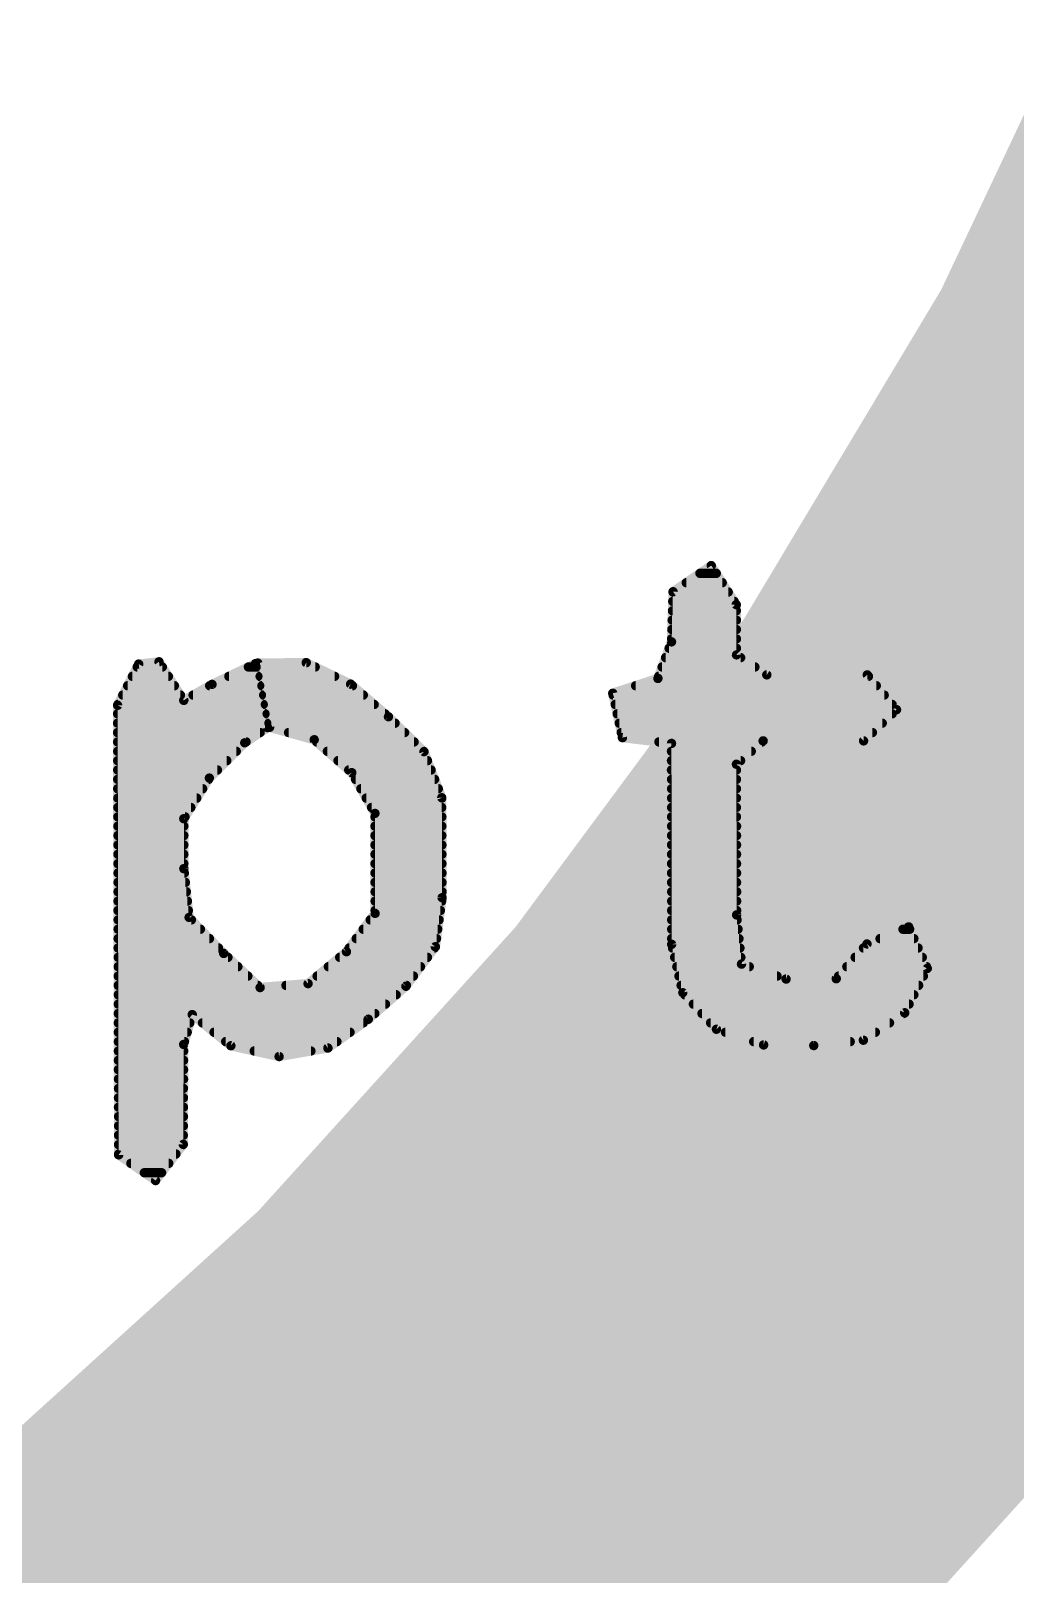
# Model space of a CAD drawing. Extents: x 40.2 to 61.4, y 22.5 to 56.
# Drawn here: x 48.919 to 49.97, y 47.611 to 49.259 of the extents above; entities that cross this region are included whole.
import ezdxf

# ---------------------------------------------------------------- set-up
doc = ezdxf.new("R2010")
doc.units = 0
doc.layers.add('1', color=12, linetype='CONTINUOUS')
doc.layers.add('21', color=251, linetype='CONTINUOUS')

msp = doc.modelspace()

# ---------------------------------------------------------------- linework, layer by layer
at = {"layer": '1', "const_width": 0.8128}
msp.add_lwpolyline([(46.21, 46.37, 0.4142), (50.7904, 50.9504)], format="xyb", dxfattribs=at)
at = {"layer": '21', "const_width": 0.01}
for points in [[(49.6455, 48.6883), (49.6047, 48.6604)], [(49.6722, 48.6466), (49.6455, 48.6883)], [(49.6334, 48.68), (49.6508, 48.68)], [(49.6047, 48.6604), (49.603, 48.6069)], [(49.6047, 48.66), (49.6636, 48.66)], [(49.6188, 48.67), (49.6572, 48.67)], [(49.6041, 48.64), (49.6722, 48.64)], [(49.6044, 48.65), (49.67, 48.65)], [(49.6724, 48.593), (49.6722, 48.6466)], [(49.6037, 48.63), (49.6723, 48.63)], [(49.603, 48.6069), (49.5885, 48.5678)], [(49.6031, 48.61), (49.6724, 48.61)], [(49.6034, 48.62), (49.6723, 48.62)], [(49.5967, 48.59), (49.6769, 48.59)], [(49.6005, 48.6), (49.6724, 48.6)], [(49.7048, 48.5716), (49.6724, 48.593)], [(49.0339, 48.5831), (49.0113, 48.5392)], [(49.0323, 48.58), (49.0591, 48.58)], [(49.0556, 48.5855), (49.0339, 48.5831)], [(49.0821, 48.5444), (49.0556, 48.5855)], [(49.1586, 48.5836), (49.1122, 48.5614)], [(49.1511, 48.58), (49.1593, 48.58)], [(49.1715, 48.5153), (49.1586, 48.5836)], [(49.2128, 48.5846), (49.161, 48.5842)], [(49.161, 48.5842), (49.1738, 48.5156)], [(49.1618, 48.58), (49.2224, 48.58)], [(49.2603, 48.5617), (49.2128, 48.5846)], [(49.593, 48.58), (49.6921, 48.58)], [(49.0221, 48.56), (49.072, 48.56)], [(49.0272, 48.57), (49.0656, 48.57)], [(49.1122, 48.5614), (49.0821, 48.5444)], [(49.1097, 48.56), (49.1631, 48.56)], [(49.1302, 48.57), (49.1612, 48.57)], [(49.1636, 48.57), (49.2431, 48.57)], [(49.1655, 48.56), (49.2622, 48.56)], [(49.3007, 48.5269), (49.2603, 48.5617)], [(49.5885, 48.5678), (49.5402, 48.552)], [(49.5647, 48.56), (49.8218, 48.56)], [(49.5893, 48.57), (49.8134, 48.57)], [(49.8121, 48.5716), (49.7048, 48.5716)], [(49.8434, 48.5344), (49.8121, 48.5716)], [(49.0118, 48.54), (49.1669, 48.54)], [(49.0169, 48.55), (49.0785, 48.55)], [(49.092, 48.55), (49.165, 48.55)], [(49.1674, 48.55), (49.2738, 48.55)], [(49.1692, 48.54), (49.2854, 48.54)], [(49.5402, 48.552), (49.5506, 48.5046)], [(49.5407, 48.55), (49.8302, 48.55)], [(49.5429, 48.54), (49.8387, 48.54)], [(49.0113, 48.5392), (49.0125, 48.0591)], [(49.0114, 48.53), (49.1688, 48.53)], [(49.1711, 48.53), (49.297, 48.53)], [(49.3387, 48.4896), (49.3007, 48.5269)], [(49.545, 48.53), (49.8387, 48.53)], [(49.8082, 48.5011), (49.8434, 48.5344)], [(49.0114, 48.52), (49.1706, 48.52)], [(49.0114, 48.51), (49.1636, 48.51)], [(49.1472, 48.4991), (49.1715, 48.5153)], [(49.173, 48.52), (49.3077, 48.52)], [(49.1738, 48.5156), (49.2213, 48.5023)], [(49.194, 48.51), (49.3179, 48.51)], [(49.5472, 48.52), (49.8281, 48.52)], [(49.5494, 48.51), (49.8176, 48.51)], [(49.0114, 48.5), (49.1486, 48.5)], [(49.0115, 48.49), (49.1381, 48.49)], [(49.1094, 48.4614), (49.1472, 48.4991)], [(49.2213, 48.5023), (49.2614, 48.4672)], [(49.224, 48.5), (49.3281, 48.5)], [(49.2354, 48.49), (49.3382, 48.49)], [(49.5506, 48.5046), (49.603, 48.4984)], [(49.5896, 48.5), (49.6996, 48.5)], [(49.603, 48.4984), (49.6032, 48.2839)], [(49.603, 48.49), (49.6882, 48.49)], [(49.6724, 48.4762), (49.7009, 48.5011)], [(49.7009, 48.5011), (49.8082, 48.5011)], [(49.0115, 48.48), (49.128, 48.48)], [(49.2468, 48.48), (49.3423, 48.48)], [(49.3576, 48.4403), (49.3387, 48.4896)], [(49.603, 48.48), (49.6768, 48.48)], [(49.6726, 48.3153), (49.6724, 48.4762)], [(49.0115, 48.47), (49.118, 48.47)], [(49.0115, 48.46), (49.1085, 48.46)], [(49.0821, 48.418), (49.1094, 48.4614)], [(49.2582, 48.47), (49.3462, 48.47)], [(49.2614, 48.4672), (49.2863, 48.4236)], [(49.2655, 48.46), (49.35, 48.46)], [(49.603, 48.47), (49.6724, 48.47)], [(49.6031, 48.46), (49.6724, 48.46)], [(49.0115, 48.45), (49.1022, 48.45)], [(49.2712, 48.45), (49.3539, 48.45)], [(49.6031, 48.45), (49.6724, 48.45)], [(49.0116, 48.44), (49.0959, 48.44)], [(49.0116, 48.43), (49.0896, 48.43)], [(49.2769, 48.44), (49.3576, 48.44)], [(49.2826, 48.43), (49.3576, 48.43)], [(49.358, 48.3337), (49.3576, 48.4403)], [(49.6031, 48.44), (49.6724, 48.44)], [(49.6031, 48.43), (49.6724, 48.43)], [(49.0116, 48.42), (49.0833, 48.42)], [(49.0116, 48.41), (49.0821, 48.41)], [(49.0821, 48.3647), (49.0821, 48.418)], [(49.2863, 48.4236), (49.2864, 48.317)], [(49.2863, 48.42), (49.3577, 48.42)], [(49.2863, 48.41), (49.3577, 48.41)], [(49.6031, 48.42), (49.6724, 48.42)], [(49.6031, 48.41), (49.6725, 48.41)], [(49.0117, 48.4), (49.0821, 48.4)], [(49.2863, 48.4), (49.3577, 48.4)], [(49.6031, 48.4), (49.6725, 48.4)], [(49.0117, 48.39), (49.0821, 48.39)], [(49.0117, 48.38), (49.0821, 48.38)], [(49.2863, 48.39), (49.3578, 48.39)], [(49.2863, 48.38), (49.3578, 48.38)], [(49.6031, 48.39), (49.6725, 48.39)], [(49.6031, 48.38), (49.6725, 48.38)], [(49.0117, 48.37), (49.0821, 48.37)], [(49.0118, 48.36), (49.0826, 48.36)], [(49.0877, 48.3126), (49.0821, 48.3647)], [(49.2863, 48.37), (49.3578, 48.37)], [(49.2863, 48.36), (49.3579, 48.36)], [(49.6031, 48.37), (49.6725, 48.37)], [(49.6031, 48.36), (49.6725, 48.36)], [(49.0118, 48.35), (49.0837, 48.35)], [(49.2863, 48.35), (49.3579, 48.35)], [(49.6031, 48.35), (49.6725, 48.35)], [(49.0118, 48.34), (49.0848, 48.34)], [(49.0118, 48.33), (49.0859, 48.33)], [(49.2864, 48.34), (49.358, 48.34)], [(49.2864, 48.33), (49.3575, 48.33)], [(49.3508, 48.2813), (49.358, 48.3337)], [(49.6032, 48.34), (49.6726, 48.34)], [(49.6032, 48.33), (49.6726, 48.33)], [(49.0118, 48.32), (49.0869, 48.32)], [(49.0119, 48.31), (49.0902, 48.31)], [(49.1247, 48.2742), (49.0877, 48.3126)], [(49.2864, 48.317), (49.2558, 48.276)], [(49.2812, 48.31), (49.3547, 48.31)], [(49.2864, 48.32), (49.3561, 48.32)], [(49.6032, 48.32), (49.6726, 48.32)], [(49.6032, 48.31), (49.6731, 48.31)], [(49.6778, 48.2628), (49.6726, 48.3153)], [(49.0119, 48.3), (49.0998, 48.3)], [(49.2737, 48.3), (49.3533, 48.3)], [(49.6032, 48.3), (49.6741, 48.3)], [(49.8563, 48.3025), (49.8118, 48.2843)], [(49.8503, 48.3), (49.8574, 48.3)], [(49.8762, 48.2581), (49.8563, 48.3025)], [(49.0119, 48.29), (49.1095, 48.29)], [(49.0119, 48.28), (49.1191, 48.28)], [(49.2558, 48.276), (49.2148, 48.2419)], [(49.2588, 48.28), (49.3498, 48.28)], [(49.2662, 48.29), (49.352, 48.29)], [(49.3193, 48.2391), (49.3508, 48.2813)], [(49.6032, 48.29), (49.6751, 48.29)], [(49.6032, 48.2839), (49.6151, 48.2322)], [(49.6041, 48.28), (49.6761, 48.28)], [(49.8118, 48.2843), (49.779, 48.2472)], [(49.8081, 48.28), (49.8664, 48.28)], [(49.8258, 48.29), (49.8619, 48.29)], [(49.012, 48.27), (49.1292, 48.27)], [(49.012, 48.26), (49.1398, 48.26)], [(49.1635, 48.2378), (49.1247, 48.2742)], [(49.2365, 48.26), (49.3349, 48.26)], [(49.2486, 48.27), (49.3423, 48.27)], [(49.6064, 48.27), (49.6771, 48.27)], [(49.6087, 48.26), (49.6861, 48.26)], [(49.7254, 48.2468), (49.6778, 48.2628)], [(49.7903, 48.26), (49.8754, 48.26)], [(49.7992, 48.27), (49.8709, 48.27)], [(49.012, 48.25), (49.1505, 48.25)], [(49.2245, 48.25), (49.3274, 48.25)], [(49.611, 48.25), (49.7158, 48.25)], [(49.779, 48.2472), (49.7254, 48.2468)], [(49.7815, 48.25), (49.8721, 48.25)], [(49.8521, 48.2108), (49.8762, 48.2581)], [(49.012, 48.24), (49.1611, 48.24)], [(49.0121, 48.23), (49.3089, 48.23)], [(49.2148, 48.2419), (49.1635, 48.2378)], [(49.1912, 48.24), (49.3199, 48.24)], [(49.2792, 48.2039), (49.3193, 48.2391)], [(49.6133, 48.24), (49.867, 48.24)], [(49.6151, 48.2322), (49.651, 48.1932)], [(49.6172, 48.23), (49.8619, 48.23)], [(49.0121, 48.22), (49.2975, 48.22)], [(49.0121, 48.21), (49.2861, 48.21)], [(49.6264, 48.22), (49.8568, 48.22)], [(49.6356, 48.21), (49.851, 48.21)], [(49.808, 48.1815), (49.8521, 48.2108)], [(49.0121, 48.2), (49.0885, 48.2)], [(49.0819, 48.1769), (49.0911, 48.2088)], [(49.0911, 48.2088), (49.1324, 48.1755)], [(49.102, 48.2), (49.2737, 48.2)], [(49.236, 48.1732), (49.2792, 48.2039)], [(49.6448, 48.2), (49.8359, 48.2)], [(49.0121, 48.19), (49.0857, 48.19)], [(49.0122, 48.18), (49.0828, 48.18)], [(49.0815, 48.0703), (49.0819, 48.1769)], [(49.1144, 48.19), (49.2596, 48.19)], [(49.1268, 48.18), (49.2456, 48.18)], [(49.651, 48.1932), (49.7014, 48.1765)], [(49.6607, 48.19), (49.8208, 48.19)], [(49.6908, 48.18), (49.7939, 48.18)], [(49.755, 48.1758), (49.808, 48.1815)], [(49.0122, 48.17), (49.0819, 48.17)], [(49.1324, 48.1755), (49.1839, 48.1641)], [(49.1573, 48.17), (49.2178, 48.17)], [(49.1839, 48.1641), (49.236, 48.1732)], [(49.7014, 48.1765), (49.755, 48.1758)], [(49.0122, 48.16), (49.0818, 48.16)], [(49.0122, 48.15), (49.0818, 48.15)], [(49.0123, 48.14), (49.0818, 48.14)], [(49.0123, 48.13), (49.0817, 48.13)], [(49.0123, 48.12), (49.0817, 48.12)], [(49.0123, 48.11), (49.0817, 48.11)], [(49.0124, 48.1), (49.0816, 48.1)], [(49.0124, 48.09), (49.0816, 48.09)], [(49.0124, 48.08), (49.0815, 48.08)], [(49.0124, 48.07), (49.0813, 48.07)], [(49.0519, 48.0317), (49.0815, 48.0703)], [(49.0125, 48.06), (49.0736, 48.06)], [(49.0125, 48.0591), (49.0519, 48.0317)], [(49.0255, 48.05), (49.066, 48.05)], [(49.0399, 48.04), (49.0583, 48.04)]]:
    msp.add_lwpolyline(points, dxfattribs=at)
at = {"layer": '21', "const_width": 0.005}
for points in [[(49.6476, 48.6896, 1), (49.6434, 48.6869)], [(49.6469, 48.6862, 1), (49.6441, 48.6903)], [(49.6334, 48.6825, 1), (49.6334, 48.6775)], [(49.6508, 48.6775, 1), (49.6508, 48.6825)], [(49.6072, 48.6603, 1), (49.6022, 48.6605)], [(49.6047, 48.6625, 1), (49.6047, 48.6575)], [(49.6033, 48.6624, 1), (49.6061, 48.6583)], [(49.6188, 48.6725, 1), (49.6188, 48.6675)], [(49.6572, 48.6675, 1), (49.6572, 48.6725)], [(49.6636, 48.6575, 1), (49.6636, 48.6625)], [(49.6041, 48.6425, 1), (49.6041, 48.6375)], [(49.6044, 48.6525, 1), (49.6044, 48.6475)], [(49.6747, 48.6466, 1), (49.6697, 48.6466)], [(49.67, 48.6475, 1), (49.67, 48.6525)], [(49.6701, 48.6452, 1), (49.6743, 48.6479)], [(49.6722, 48.6375, 1), (49.6722, 48.6425)], [(49.6037, 48.6325, 1), (49.6037, 48.6275)], [(49.6723, 48.6275, 1), (49.6723, 48.6325)], [(49.6031, 48.6125, 1), (49.6031, 48.6075)], [(49.6054, 48.606, 1), (49.6007, 48.6077)], [(49.6034, 48.6225, 1), (49.6034, 48.6175)], [(49.6723, 48.6175, 1), (49.6723, 48.6225)], [(49.6724, 48.6075, 1), (49.6724, 48.6125)], [(49.5967, 48.5925, 1), (49.5967, 48.5875)], [(49.6005, 48.6025, 1), (49.6005, 48.5975)], [(49.6005, 48.6069, 1), (49.6055, 48.6068)], [(49.6699, 48.5929, 1), (49.6749, 48.593)], [(49.6738, 48.595, 1), (49.6711, 48.5909)], [(49.6724, 48.5975, 1), (49.6724, 48.6025)], [(49.6769, 48.5875, 1), (49.6769, 48.5925)], [(49.0323, 48.5825, 1), (49.0323, 48.5775)], [(49.0336, 48.5856, 1), (49.0342, 48.5806)], [(49.0361, 48.5819, 1), (49.0317, 48.5842)], [(49.0577, 48.5869, 1), (49.0535, 48.5842)], [(49.0559, 48.5831, 1), (49.0553, 48.588)], [(49.0591, 48.5775, 1), (49.0591, 48.5825)], [(49.1511, 48.5825, 1), (49.1511, 48.5775)], [(49.1611, 48.5841, 1), (49.1562, 48.5832)], [(49.1597, 48.5814, 1), (49.1575, 48.5859)], [(49.161, 48.5867, 1), (49.161, 48.5817)], [(49.1635, 48.5846, 1), (49.1585, 48.5837)], [(49.1593, 48.5775, 1), (49.1593, 48.5825)], [(49.1618, 48.5825, 1), (49.1618, 48.5775)], [(49.2139, 48.5869, 1), (49.2117, 48.5824)], [(49.2129, 48.5821, 1), (49.2128, 48.5871)], [(49.2224, 48.5775, 1), (49.2224, 48.5825)], [(49.593, 48.5825, 1), (49.593, 48.5775)], [(49.6921, 48.5775, 1), (49.6921, 48.5825)], [(49.0221, 48.5625, 1), (49.0221, 48.5575)], [(49.0272, 48.5725, 1), (49.0272, 48.5675)], [(49.0656, 48.5675, 1), (49.0656, 48.5725)], [(49.072, 48.5575, 1), (49.072, 48.5625)], [(49.1097, 48.5625, 1), (49.1097, 48.5575)], [(49.1111, 48.5637, 1), (49.1133, 48.5592)], [(49.1134, 48.5592, 1), (49.111, 48.5636)], [(49.1302, 48.5725, 1), (49.1302, 48.5675)], [(49.1636, 48.5725, 1), (49.1636, 48.5675)], [(49.1612, 48.5675, 1), (49.1612, 48.5725)], [(49.1655, 48.5625, 1), (49.1655, 48.5575)], [(49.1631, 48.5575, 1), (49.1631, 48.5625)], [(49.2431, 48.5675, 1), (49.2431, 48.5725)], [(49.2619, 48.5636, 1), (49.2586, 48.5598)], [(49.2592, 48.5594, 1), (49.2614, 48.5639)], [(49.2622, 48.5575, 1), (49.2622, 48.5625)], [(49.5647, 48.5625, 1), (49.5647, 48.5575)], [(49.5861, 48.5687, 1), (49.5908, 48.5669)], [(49.5893, 48.5725, 1), (49.5893, 48.5675)], [(49.5893, 48.5654, 1), (49.5877, 48.5702)], [(49.7048, 48.5741, 1), (49.7048, 48.5691)], [(49.7035, 48.5695, 1), (49.7062, 48.5737)], [(49.814, 48.5732, 1), (49.8102, 48.57)], [(49.8121, 48.5691, 1), (49.8121, 48.5741)], [(49.8134, 48.5675, 1), (49.8134, 48.5725)], [(49.8218, 48.5575, 1), (49.8218, 48.5625)], [(49.0118, 48.5425, 1), (49.0118, 48.5375)], [(49.0169, 48.5525, 1), (49.0169, 48.5475)], [(49.0785, 48.5475, 1), (49.0785, 48.5525)], [(49.0808, 48.5466, 1), (49.0833, 48.5422)], [(49.08, 48.543, 1), (49.0842, 48.5458)], [(49.092, 48.5525, 1), (49.092, 48.5475)], [(49.1674, 48.5525, 1), (49.1674, 48.5475)], [(49.165, 48.5475, 1), (49.165, 48.5525)], [(49.1692, 48.5425, 1), (49.1692, 48.5375)], [(49.1669, 48.5375, 1), (49.1669, 48.5425)], [(49.2738, 48.5475, 1), (49.2738, 48.5525)], [(49.2854, 48.5375, 1), (49.2854, 48.5425)], [(49.5427, 48.5525, 1), (49.5378, 48.5514)], [(49.5395, 48.5543, 1), (49.541, 48.5496)], [(49.5407, 48.5525, 1), (49.5407, 48.5475)], [(49.5429, 48.5425, 1), (49.5429, 48.5375)], [(49.8302, 48.5475, 1), (49.8302, 48.5525)], [(49.8387, 48.5375, 1), (49.8387, 48.5425)], [(49.0138, 48.5392, 1), (49.0088, 48.5392)], [(49.0091, 48.5403, 1), (49.0136, 48.538)], [(49.0114, 48.5325, 1), (49.0114, 48.5275)], [(49.1711, 48.5325, 1), (49.1711, 48.5275)], [(49.1688, 48.5275, 1), (49.1688, 48.5325)], [(49.297, 48.5275, 1), (49.297, 48.5325)], [(49.3024, 48.5286, 1), (49.2989, 48.5251)], [(49.299, 48.525, 1), (49.3023, 48.5288)], [(49.545, 48.5325, 1), (49.545, 48.5275)], [(49.8387, 48.5275, 1), (49.8387, 48.5325)], [(49.8415, 48.5328, 1), (49.8453, 48.536)], [(49.8451, 48.5326, 1), (49.8417, 48.5362)], [(49.0114, 48.5225, 1), (49.0114, 48.5175)], [(49.0114, 48.5125, 1), (49.0114, 48.5075)], [(49.1636, 48.5075, 1), (49.1636, 48.5125)], [(49.1691, 48.5148, 1), (49.174, 48.5158)], [(49.1729, 48.5132, 1), (49.1701, 48.5174)], [(49.173, 48.5225, 1), (49.173, 48.5175)], [(49.1706, 48.5175, 1), (49.1706, 48.5225)], [(49.1745, 48.5181, 1), (49.1731, 48.5132)], [(49.1713, 48.5152, 1), (49.1762, 48.5161)], [(49.194, 48.5125, 1), (49.194, 48.5075)], [(49.3077, 48.5175, 1), (49.3077, 48.5225)], [(49.3179, 48.5075, 1), (49.3179, 48.5125)], [(49.5472, 48.5225, 1), (49.5472, 48.5175)], [(49.5494, 48.5125, 1), (49.5494, 48.5075)], [(49.8176, 48.5075, 1), (49.8176, 48.5125)], [(49.8281, 48.5175, 1), (49.8281, 48.5225)], [(49.0114, 48.5025, 1), (49.0114, 48.4975)], [(49.0115, 48.4925, 1), (49.0115, 48.4875)], [(49.1381, 48.4875, 1), (49.1381, 48.4925)], [(49.1458, 48.5012, 1), (49.1486, 48.497)], [(49.1489, 48.4973, 1), (49.1454, 48.5008)], [(49.1486, 48.4975, 1), (49.1486, 48.5025)], [(49.223, 48.5042, 1), (49.2197, 48.5005)], [(49.2206, 48.4999, 1), (49.222, 48.5048)], [(49.224, 48.5025, 1), (49.224, 48.4975)], [(49.2354, 48.4925, 1), (49.2354, 48.4875)], [(49.3281, 48.4975, 1), (49.3281, 48.5025)], [(49.3382, 48.4875, 1), (49.3382, 48.4925)], [(49.5509, 48.5071, 1), (49.5503, 48.5021)], [(49.5482, 48.504, 1), (49.5531, 48.5051)], [(49.5896, 48.5025, 1), (49.5896, 48.4975)], [(49.6055, 48.4984, 1), (49.6005, 48.4984)], [(49.603, 48.4925, 1), (49.603, 48.4875)], [(49.6027, 48.4959, 1), (49.6033, 48.5009)], [(49.6882, 48.4875, 1), (49.6882, 48.4925)], [(49.7009, 48.5036, 1), (49.7009, 48.4986)], [(49.7026, 48.4993, 1), (49.6993, 48.503)], [(49.6996, 48.4975, 1), (49.6996, 48.5025)], [(49.8065, 48.503, 1), (49.8099, 48.4993)], [(49.8082, 48.4986, 1), (49.8082, 48.5036)], [(49.0115, 48.4825, 1), (49.0115, 48.4775)], [(49.128, 48.4775, 1), (49.128, 48.4825)], [(49.2468, 48.4825, 1), (49.2468, 48.4775)], [(49.341, 48.4905, 1), (49.3363, 48.4887)], [(49.3369, 48.4878, 1), (49.3404, 48.4914)], [(49.3423, 48.4775, 1), (49.3423, 48.4825)], [(49.603, 48.4825, 1), (49.603, 48.4775)], [(49.6749, 48.4762, 1), (49.6699, 48.4762)], [(49.6707, 48.478, 1), (49.674, 48.4743)], [(49.6768, 48.4775, 1), (49.6768, 48.4825)], [(49.0115, 48.4725, 1), (49.0115, 48.4675)], [(49.0115, 48.4625, 1), (49.0115, 48.4575)], [(49.1076, 48.4632, 1), (49.1112, 48.4596)], [(49.1115, 48.4601, 1), (49.1073, 48.4627)], [(49.1085, 48.4575, 1), (49.1085, 48.4625)], [(49.118, 48.4675, 1), (49.118, 48.4725)], [(49.2582, 48.4725, 1), (49.2582, 48.4675)], [(49.2636, 48.4684, 1), (49.2593, 48.466)], [(49.2598, 48.4653, 1), (49.2631, 48.4691)], [(49.2655, 48.4625, 1), (49.2655, 48.4575)], [(49.3462, 48.4675, 1), (49.3462, 48.4725)], [(49.35, 48.4575, 1), (49.35, 48.4625)], [(49.603, 48.4725, 1), (49.603, 48.4675)], [(49.6031, 48.4625, 1), (49.6031, 48.4575)], [(49.6724, 48.4675, 1), (49.6724, 48.4725)], [(49.6724, 48.4575, 1), (49.6724, 48.4625)], [(49.0115, 48.4525, 1), (49.0115, 48.4475)], [(49.1022, 48.4475, 1), (49.1022, 48.4525)], [(49.2712, 48.4525, 1), (49.2712, 48.4475)], [(49.3539, 48.4475, 1), (49.3539, 48.4525)], [(49.6031, 48.4525, 1), (49.6031, 48.4475)], [(49.6724, 48.4475, 1), (49.6724, 48.4525)], [(49.0116, 48.4425, 1), (49.0116, 48.4375)], [(49.0116, 48.4325, 1), (49.0116, 48.4275)], [(49.0896, 48.4275, 1), (49.0896, 48.4325)], [(49.0959, 48.4375, 1), (49.0959, 48.4425)], [(49.2769, 48.4425, 1), (49.2769, 48.4375)], [(49.2826, 48.4325, 1), (49.2826, 48.4275)], [(49.3601, 48.4404, 1), (49.3551, 48.4403)], [(49.3553, 48.4394, 1), (49.3599, 48.4412)], [(49.3576, 48.4375, 1), (49.3576, 48.4425)], [(49.3576, 48.4275, 1), (49.3576, 48.4325)], [(49.6031, 48.4425, 1), (49.6031, 48.4375)], [(49.6031, 48.4325, 1), (49.6031, 48.4275)], [(49.6724, 48.4375, 1), (49.6724, 48.4425)], [(49.6724, 48.4275, 1), (49.6724, 48.4325)], [(49.0116, 48.4225, 1), (49.0116, 48.4175)], [(49.0116, 48.4125, 1), (49.0116, 48.4075)], [(49.0799, 48.4193, 1), (49.0842, 48.4167)], [(49.0846, 48.418, 1), (49.0796, 48.418)], [(49.0821, 48.4075, 1), (49.0821, 48.4125)], [(49.0833, 48.4175, 1), (49.0833, 48.4225)], [(49.2888, 48.4236, 1), (49.2838, 48.4236)], [(49.2863, 48.4225, 1), (49.2863, 48.4175)], [(49.2863, 48.4125, 1), (49.2863, 48.4075)], [(49.2841, 48.4224, 1), (49.2884, 48.4249)], [(49.3577, 48.4175, 1), (49.3577, 48.4225)], [(49.3577, 48.4075, 1), (49.3577, 48.4125)], [(49.6031, 48.4225, 1), (49.6031, 48.4175)], [(49.6031, 48.4125, 1), (49.6031, 48.4075)], [(49.6724, 48.4175, 1), (49.6724, 48.4225)], [(49.6725, 48.4075, 1), (49.6725, 48.4125)], [(49.0117, 48.4025, 1), (49.0117, 48.3975)], [(49.0821, 48.3975, 1), (49.0821, 48.4025)], [(49.2863, 48.4025, 1), (49.2863, 48.3975)], [(49.3577, 48.3975, 1), (49.3577, 48.4025)], [(49.6031, 48.4025, 1), (49.6031, 48.3975)], [(49.6725, 48.3975, 1), (49.6725, 48.4025)], [(49.0117, 48.3925, 1), (49.0117, 48.3875)], [(49.0117, 48.3825, 1), (49.0117, 48.3775)], [(49.0821, 48.3875, 1), (49.0821, 48.3925)], [(49.0821, 48.3775, 1), (49.0821, 48.3825)], [(49.2863, 48.3925, 1), (49.2863, 48.3875)], [(49.2863, 48.3825, 1), (49.2863, 48.3775)], [(49.3578, 48.3875, 1), (49.3578, 48.3925)], [(49.3578, 48.3775, 1), (49.3578, 48.3825)], [(49.6031, 48.3925, 1), (49.6031, 48.3875)], [(49.6031, 48.3825, 1), (49.6031, 48.3775)], [(49.6725, 48.3875, 1), (49.6725, 48.3925)], [(49.6725, 48.3775, 1), (49.6725, 48.3825)], [(49.0117, 48.3725, 1), (49.0117, 48.3675)], [(49.0118, 48.3625, 1), (49.0118, 48.3575)], [(49.0846, 48.3649, 1), (49.0796, 48.3644)], [(49.0796, 48.3646, 1), (49.0846, 48.3647)], [(49.0821, 48.3675, 1), (49.0821, 48.3725)], [(49.0826, 48.3575, 1), (49.0826, 48.3625)], [(49.2863, 48.3725, 1), (49.2863, 48.3675)], [(49.2863, 48.3625, 1), (49.2863, 48.3575)], [(49.3578, 48.3675, 1), (49.3578, 48.3725)], [(49.3579, 48.3575, 1), (49.3579, 48.3625)], [(49.6031, 48.3725, 1), (49.6031, 48.3675)], [(49.6031, 48.3625, 1), (49.6031, 48.3575)], [(49.6725, 48.3675, 1), (49.6725, 48.3725)], [(49.6725, 48.3575, 1), (49.6725, 48.3625)], [(49.0118, 48.3525, 1), (49.0118, 48.3475)], [(49.0837, 48.3475, 1), (49.0837, 48.3525)], [(49.2863, 48.3525, 1), (49.2863, 48.3475)], [(49.3579, 48.3475, 1), (49.3579, 48.3525)], [(49.6031, 48.3525, 1), (49.6031, 48.3475)], [(49.6725, 48.3475, 1), (49.6725, 48.3525)], [(49.0118, 48.3425, 1), (49.0118, 48.3375)], [(49.0118, 48.3325, 1), (49.0118, 48.3275)], [(49.0848, 48.3375, 1), (49.0848, 48.3425)], [(49.0859, 48.3275, 1), (49.0859, 48.3325)], [(49.2864, 48.3425, 1), (49.2864, 48.3375)], [(49.2864, 48.3325, 1), (49.2864, 48.3275)], [(49.3604, 48.3333, 1), (49.3555, 48.334)], [(49.3555, 48.3336, 1), (49.3605, 48.3337)], [(49.3575, 48.3275, 1), (49.3575, 48.3325)], [(49.358, 48.3375, 1), (49.358, 48.3425)], [(49.6032, 48.3425, 1), (49.6032, 48.3375)], [(49.6032, 48.3325, 1), (49.6032, 48.3275)], [(49.6726, 48.3375, 1), (49.6726, 48.3425)], [(49.6726, 48.3275, 1), (49.6726, 48.3325)], [(49.0118, 48.3225, 1), (49.0118, 48.3175)], [(49.0119, 48.3125, 1), (49.0119, 48.3075)], [(49.0896, 48.3143, 1), (49.0859, 48.3108)], [(49.0853, 48.3123, 1), (49.0902, 48.3128)], [(49.0869, 48.3175, 1), (49.0869, 48.3225)], [(49.0902, 48.3075, 1), (49.0902, 48.3125)], [(49.2812, 48.3125, 1), (49.2812, 48.3075)], [(49.2864, 48.3225, 1), (49.2864, 48.3175)], [(49.2839, 48.3169, 1), (49.2889, 48.317)], [(49.2884, 48.3155, 1), (49.2844, 48.3184)], [(49.3547, 48.3075, 1), (49.3547, 48.3125)], [(49.3561, 48.3175, 1), (49.3561, 48.3225)], [(49.6032, 48.3225, 1), (49.6032, 48.3175)], [(49.6032, 48.3125, 1), (49.6032, 48.3075)], [(49.6751, 48.3155, 1), (49.6701, 48.315)], [(49.6701, 48.3153, 1), (49.6751, 48.3153)], [(49.6726, 48.3175, 1), (49.6726, 48.3225)], [(49.6731, 48.3075, 1), (49.6731, 48.3125)], [(49.0119, 48.3025, 1), (49.0119, 48.2975)], [(49.0998, 48.2975, 1), (49.0998, 48.3025)], [(49.2737, 48.3025, 1), (49.2737, 48.2975)], [(49.3533, 48.2975, 1), (49.3533, 48.3025)], [(49.6032, 48.3025, 1), (49.6032, 48.2975)], [(49.6741, 48.2975, 1), (49.6741, 48.3025)], [(49.8503, 48.3025, 1), (49.8503, 48.2975)], [(49.8586, 48.3035, 1), (49.854, 48.3014)], [(49.8573, 48.3001, 1), (49.8554, 48.3048)], [(49.8574, 48.2975, 1), (49.8574, 48.3025)], [(49.0119, 48.2925, 1), (49.0119, 48.2875)], [(49.0119, 48.2825, 1), (49.0119, 48.2775)], [(49.1095, 48.2875, 1), (49.1095, 48.2925)], [(49.1191, 48.2775, 1), (49.1191, 48.2825)], [(49.2574, 48.2741, 1), (49.2542, 48.2779)], [(49.2588, 48.2825, 1), (49.2588, 48.2775)], [(49.2662, 48.2925, 1), (49.2662, 48.2875)], [(49.3483, 48.2816, 1), (49.3533, 48.2809)], [(49.3528, 48.2798, 1), (49.3488, 48.2828)], [(49.3498, 48.2775, 1), (49.3498, 48.2825)], [(49.352, 48.2875, 1), (49.352, 48.2925)], [(49.6032, 48.2925, 1), (49.6032, 48.2875)], [(49.6056, 48.2845, 1), (49.6008, 48.2834)], [(49.6007, 48.2839, 1), (49.6057, 48.2839)], [(49.6041, 48.2825, 1), (49.6041, 48.2775)], [(49.6751, 48.2875, 1), (49.6751, 48.2925)], [(49.6761, 48.2775, 1), (49.6761, 48.2825)], [(49.8081, 48.2825, 1), (49.8081, 48.2775)], [(49.8109, 48.2866, 1), (49.8128, 48.282)], [(49.8137, 48.2826, 1), (49.81, 48.2859)], [(49.8258, 48.2925, 1), (49.8258, 48.2875)], [(49.8619, 48.2875, 1), (49.8619, 48.2925)], [(49.8664, 48.2775, 1), (49.8664, 48.2825)], [(49.012, 48.2725, 1), (49.012, 48.2675)], [(49.012, 48.2625, 1), (49.012, 48.2575)], [(49.1264, 48.276, 1), (49.123, 48.2723)], [(49.1229, 48.2724, 1), (49.1265, 48.2759)], [(49.1292, 48.2675, 1), (49.1292, 48.2725)], [(49.1398, 48.2575, 1), (49.1398, 48.2625)], [(49.2365, 48.2625, 1), (49.2365, 48.2575)], [(49.2486, 48.2725, 1), (49.2486, 48.2675)], [(49.2538, 48.2775, 1), (49.2578, 48.2745)], [(49.3349, 48.2575, 1), (49.3349, 48.2625)], [(49.3423, 48.2675, 1), (49.3423, 48.2725)], [(49.6064, 48.2725, 1), (49.6064, 48.2675)], [(49.6087, 48.2625, 1), (49.6087, 48.2575)], [(49.6786, 48.2652, 1), (49.677, 48.2604)], [(49.6753, 48.2625, 1), (49.6803, 48.263)], [(49.6771, 48.2675, 1), (49.6771, 48.2725)], [(49.6861, 48.2575, 1), (49.6861, 48.2625)], [(49.7903, 48.2625, 1), (49.7903, 48.2575)], [(49.7992, 48.2725, 1), (49.7992, 48.2675)], [(49.8709, 48.2675, 1), (49.8709, 48.2725)], [(49.8754, 48.2575, 1), (49.8754, 48.2625)], [(49.012, 48.2525, 1), (49.012, 48.2475)], [(49.1505, 48.2475, 1), (49.1505, 48.2525)], [(49.2245, 48.2525, 1), (49.2245, 48.2475)], [(49.3274, 48.2475, 1), (49.3274, 48.2525)], [(49.611, 48.2525, 1), (49.611, 48.2475)], [(49.7158, 48.2475, 1), (49.7158, 48.2525)], [(49.7254, 48.2493, 1), (49.7254, 48.2443)], [(49.7246, 48.2444, 1), (49.7262, 48.2491)], [(49.7771, 48.2488, 1), (49.7809, 48.2455)], [(49.7815, 48.2525, 1), (49.7815, 48.2475)], [(49.779, 48.2447, 1), (49.779, 48.2497)], [(49.8721, 48.2475, 1), (49.8721, 48.2525)], [(49.8785, 48.257, 1), (49.874, 48.2592)], [(49.874, 48.2571, 1), (49.8785, 48.2591)], [(49.012, 48.2425, 1), (49.012, 48.2375)], [(49.0121, 48.2325, 1), (49.0121, 48.2275)], [(49.1633, 48.2402, 1), (49.1637, 48.2353)], [(49.1611, 48.2375, 1), (49.1611, 48.2425)], [(49.1618, 48.2359, 1), (49.1653, 48.2396)], [(49.1912, 48.2425, 1), (49.1912, 48.2375)], [(49.2132, 48.2438, 1), (49.2164, 48.24)], [(49.215, 48.2394, 1), (49.2146, 48.2444)], [(49.3089, 48.2275, 1), (49.3089, 48.2325)], [(49.3173, 48.2406, 1), (49.3213, 48.2376)], [(49.3209, 48.2373, 1), (49.3176, 48.241)], [(49.3199, 48.2375, 1), (49.3199, 48.2425)], [(49.6133, 48.2425, 1), (49.6133, 48.2375)], [(49.6169, 48.2339, 1), (49.6133, 48.2305)], [(49.6127, 48.2317, 1), (49.6175, 48.2328)], [(49.6172, 48.2325, 1), (49.6172, 48.2275)], [(49.8619, 48.2275, 1), (49.8619, 48.2325)], [(49.867, 48.2375, 1), (49.867, 48.2425)], [(49.0121, 48.2225, 1), (49.0121, 48.2175)], [(49.0121, 48.2125, 1), (49.0121, 48.2075)], [(49.2861, 48.2075, 1), (49.2861, 48.2125)], [(49.2975, 48.2175, 1), (49.2975, 48.2225)], [(49.6264, 48.2225, 1), (49.6264, 48.2175)], [(49.6356, 48.2125, 1), (49.6356, 48.2075)], [(49.8535, 48.2087, 1), (49.8508, 48.2129)], [(49.851, 48.2075, 1), (49.851, 48.2125)], [(49.8568, 48.2175, 1), (49.8568, 48.2225)], [(49.0121, 48.2025, 1), (49.0121, 48.1975)], [(49.0885, 48.1975, 1), (49.0885, 48.2025)], [(49.0926, 48.2108, 1), (49.0895, 48.2069)], [(49.0935, 48.2081, 1), (49.0887, 48.2095)], [(49.102, 48.2025, 1), (49.102, 48.1975)], [(49.2737, 48.1975, 1), (49.2737, 48.2025)], [(49.2775, 48.2058, 1), (49.2808, 48.202)], [(49.2806, 48.2019, 1), (49.2777, 48.206)], [(49.6448, 48.2025, 1), (49.6448, 48.1975)], [(49.8359, 48.1975, 1), (49.8359, 48.2025)], [(49.8499, 48.2119, 1), (49.8544, 48.2096)], [(49.0121, 48.1925, 1), (49.0121, 48.1875)], [(49.0122, 48.1825, 1), (49.0122, 48.1775)], [(49.0844, 48.1769, 1), (49.0794, 48.177)], [(49.0828, 48.1775, 1), (49.0828, 48.1825)], [(49.0857, 48.1875, 1), (49.0857, 48.1925)], [(49.1144, 48.1925, 1), (49.1144, 48.1875)], [(49.1268, 48.1825, 1), (49.1268, 48.1775)], [(49.2456, 48.1775, 1), (49.2456, 48.1825)], [(49.2596, 48.1875, 1), (49.2596, 48.1925)], [(49.6518, 48.1956, 1), (49.6503, 48.1908)], [(49.6492, 48.1915, 1), (49.6529, 48.1949)], [(49.6607, 48.1925, 1), (49.6607, 48.1875)], [(49.6908, 48.1825, 1), (49.6908, 48.1775)], [(49.7939, 48.1775, 1), (49.7939, 48.1825)], [(49.8066, 48.1836, 1), (49.8093, 48.1794)], [(49.8082, 48.179, 1), (49.8077, 48.184)], [(49.8208, 48.1875, 1), (49.8208, 48.1925)], [(49.0122, 48.1725, 1), (49.0122, 48.1675)], [(49.0795, 48.1776, 1), (49.0843, 48.1763)], [(49.0819, 48.1675, 1), (49.0819, 48.1725)], [(49.1329, 48.178, 1), (49.1318, 48.1731)], [(49.1308, 48.1736, 1), (49.1339, 48.1775)], [(49.1573, 48.1725, 1), (49.1573, 48.1675)], [(49.1835, 48.1666, 1), (49.1843, 48.1616)], [(49.1834, 48.1616, 1), (49.1844, 48.1665)], [(49.2178, 48.1675, 1), (49.2178, 48.1725)], [(49.2345, 48.1752, 1), (49.2374, 48.1711)], [(49.2364, 48.1707, 1), (49.2356, 48.1756)], [(49.7014, 48.179, 1), (49.7013, 48.174)], [(49.7006, 48.1741, 1), (49.7022, 48.1789)], [(49.7547, 48.1783, 1), (49.7553, 48.1733)], [(49.755, 48.1733, 1), (49.755, 48.1783)], [(49.0122, 48.1625, 1), (49.0122, 48.1575)], [(49.0122, 48.1525, 1), (49.0122, 48.1475)], [(49.0818, 48.1575, 1), (49.0818, 48.1625)], [(49.0818, 48.1475, 1), (49.0818, 48.1525)], [(49.0123, 48.1425, 1), (49.0123, 48.1375)], [(49.0123, 48.1325, 1), (49.0123, 48.1275)], [(49.0817, 48.1275, 1), (49.0817, 48.1325)], [(49.0818, 48.1375, 1), (49.0818, 48.1425)], [(49.0123, 48.1225, 1), (49.0123, 48.1175)], [(49.0817, 48.1175, 1), (49.0817, 48.1225)], [(49.0123, 48.1125, 1), (49.0123, 48.1075)], [(49.0124, 48.1025, 1), (49.0124, 48.0975)], [(49.0816, 48.0975, 1), (49.0816, 48.1025)], [(49.0817, 48.1075, 1), (49.0817, 48.1125)], [(49.0124, 48.0925, 1), (49.0124, 48.0875)], [(49.0124, 48.0825, 1), (49.0124, 48.0775)], [(49.0815, 48.0775, 1), (49.0815, 48.0825)], [(49.0816, 48.0875, 1), (49.0816, 48.0925)], [(49.0124, 48.0725, 1), (49.0124, 48.0675)], [(49.079, 48.0703, 1), (49.084, 48.0702)], [(49.0835, 48.0687, 1), (49.0795, 48.0718)], [(49.0813, 48.0675, 1), (49.0813, 48.0725)], [(49.0139, 48.0611, 1), (49.011, 48.057)], [(49.0125, 48.0625, 1), (49.0125, 48.0575)], [(49.01, 48.0591, 1), (49.015, 48.0591)], [(49.0255, 48.0525, 1), (49.0255, 48.0475)], [(49.066, 48.0475, 1), (49.066, 48.0525)], [(49.0736, 48.0575, 1), (49.0736, 48.0625)], [(49.0399, 48.0425, 1), (49.0399, 48.0375)], [(49.0499, 48.0332, 1), (49.0539, 48.0301)], [(49.0505, 48.0296, 1), (49.0533, 48.0337)], [(49.0583, 48.0375, 1), (49.0583, 48.0425)]]:
    msp.add_lwpolyline(points, format="xyb", dxfattribs=at)

doc.saveas('drawing.dxf')
